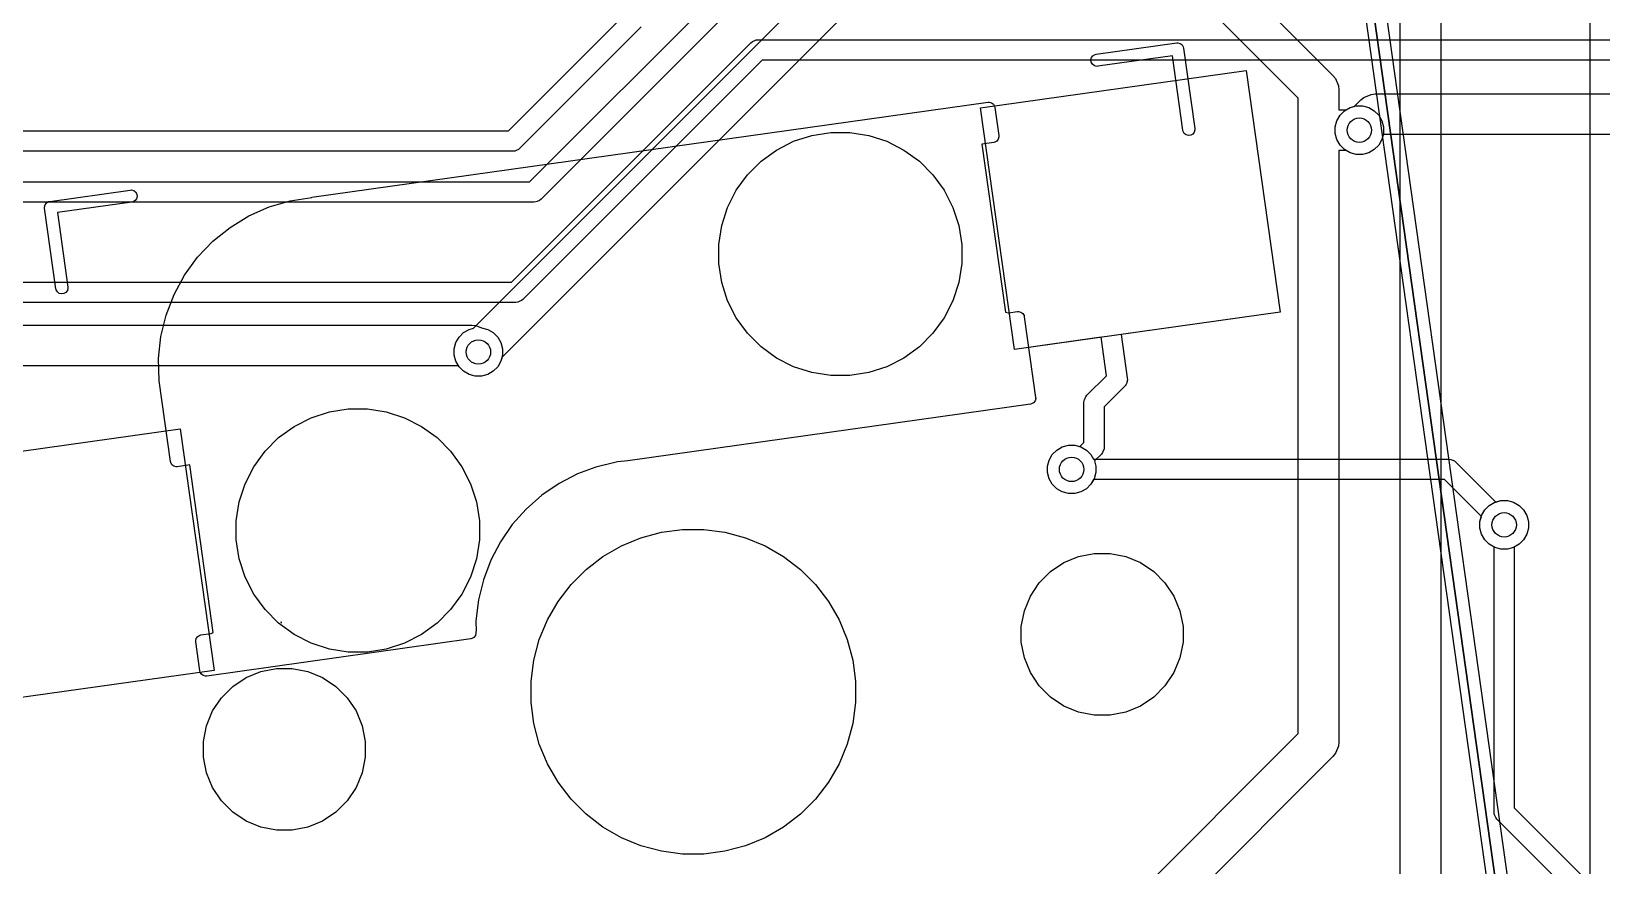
# Model space of a CAD drawing. Header units: millimetres. Extents: x 14 to 286, y -133 to -45.
# Drawn here: x 219.29 to 238.61, y -77.31 to -67.05 of the extents above; entities that cross this region are included whole.
import ezdxf

# ---------------------------------------------------------------- set-up
doc = ezdxf.new("R2010")
doc.units = ezdxf.units.MM
for name, color, linetype, true_color in [('B.Cu', 153, 'CONTINUOUS', 0x4d7fc4), ('B.Mask', 4, 'CONTINUOUS', 0x02ffee), ('B.Paste', 132, 'CONTINUOUS', 0x00c2c2), ('B.Silkscreen', 31, 'CONTINUOUS', 0xe8b2a7), ('F.Cu', 13, 'CONTINUOUS', 0xc83434), ('F.Mask', 201, 'CONTINUOUS', 0xd864ff), ('F.Silkscreen', 41, 'CONTINUOUS', 0xf2eda1), ('User.Drawings', 9, 'CONTINUOUS', 0xc2c2c2)]:
    doc.layers.add(name, color=color, linetype=linetype, true_color=true_color)

msp = doc.modelspace()

# ---------------------------------------------------------------- linework, layer by layer
at = {"layer": 'B.Cu', "linetype": 'CONTINUOUS'}
for p, q in [((224.72617, -70.700575), (231.2038, -64.222946)), ((231.860077, -64.149723), (235.300877, -67.590523)), ((231.557353, -64.5765), (225.079724, -71.054129)), ((234.8741, -67.870854), (231.579746, -64.5765)), ((236.1276, -82.019846), (236.1276, -64.865453)), ((236.6276, -64.865453), (236.6276, -82.1234)), ((230.966181, -67.989447), (234.234066, -67.530175)), ((234.234066, -67.530175), (234.651585, -70.500979)), ((235.300877, -67.590523), (235.331962, -67.628402)), ((235.331962, -67.628402), (235.331967, -67.628407)), ((235.331967, -67.628407), (235.369296, -67.718527)), ((235.369296, -67.718527), (235.3741, -67.7673)), ((235.3741, -67.7673), (235.3741, -68.014)), ((231.3837, -70.960251), (230.966181, -67.989447)), ((234.8741, -68.264), (234.8741, -67.870854)), ((235.464046, -68.014), (235.511095, -67.986836)), ((235.511095, -67.986836), (235.586742, -67.966567)), ((235.586742, -67.966567), (235.665058, -67.966567)), ((235.665058, -67.966567), (235.740705, -67.986836)), ((235.740705, -67.986836), (235.808528, -68.025994)), ((235.3741, -68.014), (235.464046, -68.014)), ((235.808528, -68.025994), (235.863906, -68.081372)), ((235.863906, -68.081372), (235.903064, -68.149195)), ((235.903064, -68.149195), (235.923333, -68.224842)), ((234.8741, -75.685246), (234.8741, -68.264)), ((235.903064, -68.378805), (235.863906, -68.446628)), ((235.923333, -68.303158), (235.903064, -68.378805)), ((235.923333, -68.224842), (235.923333, -68.303158)), ((235.464046, -68.514), (235.3741, -68.514)), ((235.3741, -68.514), (235.3741, -75.7888)), ((235.511095, -68.541164), (235.464046, -68.514)), ((235.586742, -68.561433), (235.511095, -68.541164)), ((235.665058, -68.561433), (235.586742, -68.561433)), ((235.740705, -68.541164), (235.665058, -68.561433)), ((235.808528, -68.502006), (235.740705, -68.541164)), ((235.863906, -68.446628), (235.808528, -68.502006)), ((234.651585, -70.500979), (232.695846, -70.77584)), ((224.491067, -70.952642), (224.511336, -70.876995)), ((224.511336, -70.876995), (224.550494, -70.809172)), ((224.550494, -70.809172), (224.605872, -70.753794)), ((224.605872, -70.753794), (224.673695, -70.714636)), ((224.673695, -70.714636), (224.72617, -70.700575)), ((232.448278, -70.810634), (231.3837, -70.960251)), ((232.514942, -71.284981), (232.448278, -70.810634)), ((232.695846, -70.77584), (232.771184, -71.311904)), ((224.491067, -71.030958), (224.491067, -70.952642)), ((224.511336, -71.106605), (224.491067, -71.030958)), ((225.079724, -71.054129), (225.065664, -71.106605)), ((224.550494, -71.174428), (224.511336, -71.106605)), ((224.605872, -71.229806), (224.550494, -71.174428)), ((224.673695, -71.268964), (224.605872, -71.229806)), ((224.749342, -71.289233), (224.673695, -71.268964)), ((224.903305, -71.268964), (224.827658, -71.289233)), ((224.971128, -71.229806), (224.903305, -71.268964)), ((225.026506, -71.174428), (224.971128, -71.229806)), ((225.065664, -71.106605), (225.026506, -71.174428)), ((224.827658, -71.289233), (224.749342, -71.289233)), ((232.274912, -71.525012), (232.514942, -71.284981)), ((232.735788, -71.417688), (232.4883, -71.665176)), ((232.751333, -71.398746), (232.735788, -71.417688)), ((232.754695, -71.390627), (232.751333, -71.398746)), ((232.759987, -71.383606), (232.754695, -71.390627)), ((232.763946, -71.368295), (232.759987, -71.383606)), ((232.769998, -71.353687), (232.763946, -71.368295)), ((232.772199, -71.336387), (232.769998, -71.344897)), ((232.769998, -71.344897), (232.769998, -71.353687)), ((232.771184, -71.311904), (232.772199, -71.336387)), ((232.2383, -71.6134), (232.240702, -71.589014)), ((232.2383, -72.106423), (232.2383, -71.6134)), ((232.240702, -71.589014), (232.244574, -71.579667)), ((232.244574, -71.579667), (232.248745, -71.569596)), ((232.248745, -71.569596), (232.259366, -71.543954)), ((232.259366, -71.543954), (232.259371, -71.543948)), ((232.259371, -71.543948), (232.274912, -71.525012)), ((232.4883, -71.665176), (232.4883, -72.1582)), ((217.852034, -72.397482), (221.119919, -71.93821)), ((221.119919, -71.93821), (221.537438, -74.909014)), ((231.847694, -72.253172), (231.903072, -72.197794)), ((231.903072, -72.197794), (231.970895, -72.158636)), ((231.970895, -72.158636), (232.046542, -72.138367)), ((232.046542, -72.138367), (232.124858, -72.138367)), ((232.124858, -72.138367), (232.189134, -72.155589)), ((232.189134, -72.155589), (232.2383, -72.106423)), ((232.467234, -72.227646), (232.451689, -72.246588)), ((232.485898, -72.182586), (232.467234, -72.227646)), ((232.4883, -72.1582), (232.485898, -72.182586)), ((231.788267, -72.396642), (231.808536, -72.320995)), ((231.788267, -72.474958), (231.788267, -72.396642)), ((231.808536, -72.320995), (231.847694, -72.253172)), ((232.451689, -72.246588), (232.36591, -72.332365)), ((232.36591, -72.332365), (232.383133, -72.396642)), ((232.383133, -72.396642), (232.383133, -72.474958)), ((231.808536, -72.550605), (231.788267, -72.474958)), ((231.847694, -72.618428), (231.808536, -72.550605)), ((231.903072, -72.673806), (231.847694, -72.618428)), ((232.323706, -72.618428), (232.268328, -72.673806)), ((232.362864, -72.550605), (232.323706, -72.618428)), ((232.383133, -72.474958), (232.362864, -72.550605)), ((231.970895, -72.712964), (231.903072, -72.673806)), ((232.046542, -72.733233), (231.970895, -72.712964)), ((232.124858, -72.733233), (232.046542, -72.733233)), ((232.200505, -72.712964), (232.124858, -72.733233)), ((232.268328, -72.673806), (232.200505, -72.712964)), ((237.292595, -72.840536), (237.368242, -72.820267)), ((237.368242, -72.820267), (237.446558, -72.820267)), ((237.446558, -72.820267), (237.522205, -72.840536)), ((237.109967, -73.078542), (237.130236, -73.002895)), ((237.130236, -73.002895), (237.169394, -72.935072)), ((237.169394, -72.935072), (237.224772, -72.879694)), ((237.224772, -72.879694), (237.292595, -72.840536)), ((237.522205, -72.840536), (237.590028, -72.879694)), ((237.590028, -72.879694), (237.645406, -72.935072)), ((237.645406, -72.935072), (237.684564, -73.002895)), ((237.684564, -73.002895), (237.704833, -73.078542)), ((237.109967, -73.156858), (237.109967, -73.078542)), ((237.130236, -73.232505), (237.109967, -73.156858)), ((237.704833, -73.156858), (237.684564, -73.232505)), ((237.704833, -73.078542), (237.704833, -73.156858)), ((237.169394, -73.300328), (237.130236, -73.232505)), ((237.224772, -73.355706), (237.169394, -73.300328)), ((237.2824, -73.388977), (237.224772, -73.355706)), ((237.2824, -76.6491), (237.2824, -73.388977)), ((237.590028, -73.355706), (237.5324, -73.388977)), ((237.5324, -73.388977), (237.5324, -76.597323)), ((237.645406, -73.300328), (237.590028, -73.355706)), ((237.684564, -73.232505), (237.645406, -73.300328)), ((221.537438, -74.909014), (218.269553, -75.368286)), ((232.77257, -77.786775), (234.8741, -75.685246)), ((235.369297, -75.837572), (235.331968, -75.927692)), ((235.3741, -75.7888), (235.369297, -75.837562)), ((235.369297, -75.837562), (235.369297, -75.837572)), ((235.300877, -75.965576), (233.126124, -78.140329)), ((235.331968, -75.927692), (235.300877, -75.965576)), ((237.284802, -76.673486), (237.2824, -76.6491)), ((237.284802, -76.673487), (237.284802, -76.673486)), ((237.289492, -76.684808), (237.284802, -76.673487)), ((237.303466, -76.718546), (237.289492, -76.684808)), ((237.5324, -76.597323), (239.460166, -78.525089)), ((237.303471, -76.718551), (237.303466, -76.718546)), ((237.319012, -76.737488), (237.303471, -76.718551)), ((239.283389, -78.701866), (237.319012, -76.737488))]:
    msp.add_line(p, q, dxfattribs=at)
at = {"layer": 'B.Cu'}
for centre in [(235.6259, -68.264), (224.7885, -70.9918), (232.0857, -72.4358), (237.4074, -73.1177)]:
    msp.add_circle(centre, 0.15, dxfattribs=at)
at = {"layer": 'B.Mask', "linetype": 'CONTINUOUS'}
for p, q in [((230.966181, -67.989447), (234.234066, -67.530175)), ((234.234066, -67.530175), (234.651585, -70.500979)), ((231.3837, -70.960251), (230.966181, -67.989447)), ((228.665557, -68.401423), (228.889414, -68.328687)), ((228.889414, -68.328687), (229.121893, -68.291866)), ((229.121893, -68.291866), (229.357271, -68.291866)), ((229.357271, -68.291866), (229.58975, -68.328687)), ((229.58975, -68.328687), (229.813607, -68.401423)), ((228.26541, -68.646633), (228.455834, -68.508282)), ((228.455834, -68.508282), (228.665557, -68.401423)), ((229.813607, -68.401423), (230.02333, -68.508282)), ((230.02333, -68.508282), (230.213754, -68.646633)), ((228.098973, -68.81307), (228.26541, -68.646633)), ((230.213754, -68.646633), (230.380191, -68.81307)), ((227.960622, -69.003494), (228.098973, -68.81307)), ((230.380191, -68.81307), (230.518542, -69.003494)), ((227.853763, -69.213217), (227.960622, -69.003494)), ((230.518542, -69.003494), (230.625401, -69.213217)), ((227.781027, -69.437074), (227.853763, -69.213217)), ((230.625401, -69.213217), (230.698137, -69.437074)), ((227.744206, -69.669553), (227.781027, -69.437074)), ((230.698137, -69.437074), (230.734958, -69.669553)), ((227.744206, -69.904931), (227.744206, -69.669553)), ((230.734958, -69.669553), (230.734958, -69.904931)), ((227.781027, -70.13741), (227.744206, -69.904931)), ((230.734958, -69.904931), (230.698137, -70.13741)), ((227.853763, -70.361267), (227.781027, -70.13741)), ((230.698137, -70.13741), (230.625401, -70.361267)), ((227.960622, -70.57099), (227.853763, -70.361267)), ((230.625401, -70.361267), (230.518542, -70.57099)), ((234.651585, -70.500979), (231.3837, -70.960251)), ((228.098973, -70.761414), (227.960622, -70.57099)), ((230.518542, -70.57099), (230.380191, -70.761414)), ((228.26541, -70.927851), (228.098973, -70.761414)), ((230.380191, -70.761414), (230.213754, -70.927851)), ((228.455834, -71.066202), (228.26541, -70.927851)), ((228.665557, -71.173061), (228.455834, -71.066202)), ((230.02333, -71.066202), (229.813607, -71.173061)), ((230.213754, -70.927851), (230.02333, -71.066202)), ((228.889414, -71.245797), (228.665557, -71.173061)), ((229.121893, -71.282618), (228.889414, -71.245797)), ((229.58975, -71.245797), (229.357271, -71.282618)), ((229.813607, -71.173061), (229.58975, -71.245797)), ((229.357271, -71.282618), (229.121893, -71.282618)), ((222.521131, -71.907309), (222.730854, -71.80045)), ((222.730854, -71.80045), (222.954711, -71.727714)), ((222.954711, -71.727714), (223.18719, -71.690893)), ((223.18719, -71.690893), (223.422568, -71.690893)), ((223.422568, -71.690893), (223.655047, -71.727714)), ((223.655047, -71.727714), (223.878904, -71.80045)), ((223.878904, -71.80045), (224.088627, -71.907309)), ((217.852034, -72.397482), (221.119919, -71.93821)), ((221.119919, -71.93821), (221.537438, -74.909014)), ((222.16427, -72.212097), (222.330707, -72.04566)), ((222.330707, -72.04566), (222.521131, -71.907309)), ((224.088627, -71.907309), (224.279051, -72.04566)), ((224.279051, -72.04566), (224.445488, -72.212097)), ((222.025919, -72.402521), (222.16427, -72.212097)), ((224.445488, -72.212097), (224.583839, -72.402521)), ((221.91906, -72.612244), (222.025919, -72.402521)), ((224.583839, -72.402521), (224.690698, -72.612244)), ((221.846324, -72.836101), (221.91906, -72.612244)), ((224.690698, -72.612244), (224.763434, -72.836101)), ((221.809503, -73.06858), (221.846324, -72.836101)), ((224.763434, -72.836101), (224.800255, -73.06858)), ((221.809503, -73.303958), (221.809503, -73.06858)), ((224.800255, -73.06858), (224.800255, -73.303958)), ((226.788421, -73.27744), (227.041119, -73.209729)), ((227.041119, -73.209729), (227.300494, -73.175582)), ((227.300494, -73.175582), (227.562106, -73.175582)), ((227.562106, -73.175582), (227.821481, -73.209729)), ((227.821481, -73.209729), (228.074179, -73.27744)), ((221.846324, -73.536437), (221.809503, -73.303958)), ((224.800255, -73.303958), (224.763434, -73.536437)), ((226.32016, -73.508361), (226.546723, -73.377555)), ((226.546723, -73.377555), (226.788421, -73.27744)), ((228.074179, -73.27744), (228.315877, -73.377555)), ((228.315877, -73.377555), (228.54244, -73.508361)), ((221.91906, -73.760294), (221.846324, -73.536437)), ((224.763434, -73.536437), (224.690698, -73.760294)), ((226.112608, -73.66762), (226.32016, -73.508361)), ((228.54244, -73.508361), (228.749992, -73.66762)), ((231.827469, -73.691291), (231.990465, -73.58238)), ((231.990465, -73.58238), (232.171577, -73.507361)), ((232.171577, -73.507361), (232.363845, -73.469116)), ((232.363845, -73.469116), (232.559879, -73.469116)), ((232.559879, -73.469116), (232.752147, -73.507361)), ((232.752147, -73.507361), (232.933259, -73.58238)), ((232.933259, -73.58238), (233.096255, -73.691291)), ((222.025919, -73.970017), (221.91906, -73.760294)), ((224.690698, -73.760294), (224.583839, -73.970017)), ((225.92762, -73.852608), (226.112608, -73.66762)), ((228.749992, -73.66762), (228.93498, -73.852608)), ((231.688852, -73.829908), (231.827469, -73.691291)), ((233.096255, -73.691291), (233.234872, -73.829908)), ((222.16427, -74.160441), (222.025919, -73.970017)), ((224.583839, -73.970017), (224.445488, -74.160441)), ((225.768361, -74.06016), (225.92762, -73.852608)), ((228.93498, -73.852608), (229.094239, -74.06016)), ((231.579941, -73.992904), (231.688852, -73.829908)), ((233.234872, -73.829908), (233.343783, -73.992904)), ((222.330707, -74.326878), (222.16427, -74.160441)), ((224.445488, -74.160441), (224.279051, -74.326878)), ((225.637555, -74.286723), (225.768361, -74.06016)), ((229.094239, -74.06016), (229.225045, -74.286723)), ((231.466677, -74.366284), (231.504922, -74.174016)), ((231.504922, -74.174016), (231.579941, -73.992904)), ((233.343783, -73.992904), (233.418802, -74.174016)), ((233.418802, -74.174016), (233.457047, -74.366284)), ((222.521131, -74.465229), (222.330707, -74.326878)), ((224.279051, -74.326878), (224.088627, -74.465229)), ((225.53744, -74.528421), (225.637555, -74.286723)), ((229.225045, -74.286723), (229.32516, -74.528421)), ((231.466677, -74.562318), (231.466677, -74.366284)), ((233.457047, -74.366284), (233.457047, -74.562318)), ((222.730854, -74.572088), (222.521131, -74.465229)), ((224.088627, -74.465229), (223.878904, -74.572088)), ((225.469729, -74.781119), (225.53744, -74.528421)), ((229.32516, -74.528421), (229.392871, -74.781119)), ((231.504922, -74.754586), (231.466677, -74.562318)), ((233.457047, -74.562318), (233.418802, -74.754586)), ((222.954711, -74.644824), (222.730854, -74.572088)), ((223.18719, -74.681645), (222.954711, -74.644824)), ((223.422568, -74.681645), (223.18719, -74.681645)), ((223.655047, -74.644824), (223.422568, -74.681645)), ((223.878904, -74.572088), (223.655047, -74.644824)), ((231.579941, -74.935698), (231.504922, -74.754586)), ((233.418802, -74.754586), (233.343783, -74.935698)), ((221.537438, -74.909014), (218.269553, -75.368286)), ((221.929341, -74.996378), (222.110453, -74.921359)), ((222.110453, -74.921359), (222.302721, -74.883114)), ((222.302721, -74.883114), (222.498755, -74.883114)), ((222.498755, -74.883114), (222.691023, -74.921359)), ((222.691023, -74.921359), (222.872135, -74.996378)), ((225.435582, -75.040494), (225.469729, -74.781119)), ((229.392871, -74.781119), (229.427018, -75.040494)), ((231.688852, -75.098694), (231.579941, -74.935698)), ((233.343783, -74.935698), (233.234872, -75.098694)), ((221.627728, -75.243906), (221.766345, -75.105289)), ((221.766345, -75.105289), (221.929341, -74.996378)), ((222.872135, -74.996378), (223.035131, -75.105289)), ((223.035131, -75.105289), (223.173748, -75.243906)), ((225.435582, -75.302106), (225.435582, -75.040494)), ((229.427018, -75.040494), (229.427018, -75.302106)), ((231.827469, -75.237311), (231.688852, -75.098694)), ((233.234872, -75.098694), (233.096255, -75.237311)), ((221.518817, -75.406902), (221.627728, -75.243906)), ((223.173748, -75.243906), (223.282659, -75.406902)), ((225.469729, -75.561481), (225.435582, -75.302106)), ((229.427018, -75.302106), (229.392871, -75.561481)), ((231.990465, -75.346222), (231.827469, -75.237311)), ((233.096255, -75.237311), (232.933259, -75.346222)), ((221.443798, -75.588014), (221.518817, -75.406902)), ((223.282659, -75.406902), (223.357678, -75.588014)), ((232.171577, -75.421241), (231.990465, -75.346222)), ((232.363845, -75.459486), (232.171577, -75.421241)), ((232.559879, -75.459486), (232.363845, -75.459486)), ((232.752147, -75.421241), (232.559879, -75.459486)), ((232.933259, -75.346222), (232.752147, -75.421241)), ((221.405553, -75.780282), (221.443798, -75.588014)), ((223.357678, -75.588014), (223.395923, -75.780282)), ((225.53744, -75.814179), (225.469729, -75.561481)), ((229.392871, -75.561481), (229.32516, -75.814179)), ((221.405553, -75.976316), (221.405553, -75.780282)), ((223.395923, -75.780282), (223.395923, -75.976316)), ((225.637555, -76.055877), (225.53744, -75.814179)), ((229.32516, -75.814179), (229.225045, -76.055877)), ((221.443798, -76.168584), (221.405553, -75.976316)), ((223.395923, -75.976316), (223.357678, -76.168584)), ((225.768361, -76.28244), (225.637555, -76.055877)), ((229.225045, -76.055877), (229.094239, -76.28244)), ((221.518817, -76.349696), (221.443798, -76.168584)), ((223.357678, -76.168584), (223.282659, -76.349696)), ((225.92762, -76.489992), (225.768361, -76.28244)), ((229.094239, -76.28244), (228.93498, -76.489992)), ((221.627728, -76.512692), (221.518817, -76.349696)), ((223.282659, -76.349696), (223.173748, -76.512692)), ((226.112608, -76.67498), (225.92762, -76.489992)), ((228.93498, -76.489992), (228.749992, -76.67498)), ((221.766345, -76.651309), (221.627728, -76.512692)), ((221.929341, -76.76022), (221.766345, -76.651309)), ((223.035131, -76.651309), (222.872135, -76.76022)), ((223.173748, -76.512692), (223.035131, -76.651309)), ((226.32016, -76.834239), (226.112608, -76.67498)), ((228.749992, -76.67498), (228.54244, -76.834239)), ((222.110453, -76.835239), (221.929341, -76.76022)), ((222.302721, -76.873484), (222.110453, -76.835239)), ((222.498755, -76.873484), (222.302721, -76.873484)), ((222.691023, -76.835239), (222.498755, -76.873484)), ((222.872135, -76.76022), (222.691023, -76.835239)), ((226.546723, -76.965045), (226.32016, -76.834239)), ((228.54244, -76.834239), (228.315877, -76.965045)), ((226.788421, -77.06516), (226.546723, -76.965045)), ((227.041119, -77.132871), (226.788421, -77.06516)), ((228.074179, -77.06516), (227.821481, -77.132871)), ((228.315877, -76.965045), (228.074179, -77.06516)), ((227.300494, -77.167018), (227.041119, -77.132871)), ((227.562106, -77.167018), (227.300494, -77.167018)), ((227.821481, -77.132871), (227.562106, -77.167018))]:
    msp.add_line(p, q, dxfattribs=at)
at = {"layer": 'B.Paste', "linetype": 'CONTINUOUS'}
for p, q in [((230.966181, -67.989447), (234.234066, -67.530175)), ((234.234066, -67.530175), (234.651585, -70.500979)), ((231.3837, -70.960251), (230.966181, -67.989447)), ((234.651585, -70.500979), (231.3837, -70.960251)), ((217.852034, -72.397482), (221.119919, -71.93821)), ((221.119919, -71.93821), (221.537438, -74.909014)), ((221.537438, -74.909014), (218.269553, -75.368286))]:
    msp.add_line(p, q, dxfattribs=at)
at = {"layer": 'B.Silkscreen', "linetype": 'CONTINUOUS'}
for p, q in [((222.7393, -69.090119), (231.057553, -67.921064)), ((231.057553, -67.921064), (231.072232, -67.920455)), ((231.072232, -67.920455), (231.072243, -67.920454)), ((231.072243, -67.920454), (231.100575, -67.927782)), ((231.100575, -67.927782), (231.123945, -67.945393)), ((231.123945, -67.945393), (231.138798, -67.970607)), ((231.138798, -67.970607), (231.142261, -67.984896)), ((231.142261, -67.984896), (231.190971, -68.33149)), ((231.184253, -68.374512), (231.166642, -68.397882)), ((231.19158, -68.34618), (231.184253, -68.374512)), ((231.190971, -68.33149), (231.19158, -68.34618)), ((231.127139, -68.416198), (230.98355, -68.436378)), ((230.98355, -68.436378), (231.27379, -70.501546)), ((231.141428, -68.412735), (231.127139, -68.416198)), ((231.166642, -68.397882), (231.141428, -68.412735)), ((222.213825, -69.208344), (222.474535, -69.131675)), ((222.474535, -69.131675), (222.73752, -69.09055)), ((222.73752, -69.09055), (222.7393, -69.090119)), ((221.73337, -69.459922), (221.965353, -69.318388)), ((221.965353, -69.318388), (222.213825, -69.208344)), ((221.521846, -69.630525), (221.73337, -69.459922)), ((221.334399, -69.827278), (221.521846, -69.630525)), ((221.174238, -70.046814), (221.334399, -69.827278)), ((221.044102, -70.285378), (221.174238, -70.046814)), ((220.946218, -70.538887), (221.044102, -70.285378)), ((231.27379, -70.501546), (231.310567, -70.511056)), ((231.310567, -70.511056), (231.419402, -70.495761)), ((231.419402, -70.495761), (231.434082, -70.495152)), ((231.434082, -70.495152), (231.434093, -70.495151)), ((231.434093, -70.495151), (231.462425, -70.502479)), ((231.462425, -70.502479), (231.485795, -70.52009)), ((220.882261, -70.803003), (220.946218, -70.538887)), ((231.485795, -70.52009), (231.500648, -70.545304)), ((231.500648, -70.545304), (231.504111, -70.559593)), ((231.504111, -70.559593), (231.643284, -71.549862)), ((220.853325, -71.073208), (220.882261, -70.803003)), ((220.859906, -71.344878), (220.853325, -71.073208)), ((220.86021, -71.345589), (220.859906, -71.344878)), ((220.860335, -71.348599), (220.86021, -71.345589)), ((220.999508, -72.338867), (220.860335, -71.348599)), ((231.579452, -71.63457), (226.628111, -72.330435)), ((231.593741, -71.631107), (231.579452, -71.63457)), ((231.618956, -71.616254), (231.593741, -71.631107)), ((231.636567, -71.592884), (231.618956, -71.616254)), ((231.643894, -71.564552), (231.636567, -71.592884)), ((231.643284, -71.549862), (231.643894, -71.564552)), ((221.002971, -72.353156), (220.999508, -72.338867)), ((221.017824, -72.37837), (221.002971, -72.353156)), ((221.041194, -72.395981), (221.017824, -72.37837)), ((221.069526, -72.403309), (221.041194, -72.395981)), ((221.069536, -72.403307), (221.069526, -72.403309)), ((221.084216, -72.402699), (221.069536, -72.403307)), ((221.237707, -72.381127), (221.084216, -72.402699)), ((221.527108, -74.440322), (221.237707, -72.381127)), ((226.231304, -72.410103), (226.008411, -72.492485)), ((226.347395, -72.381622), (226.231304, -72.410103)), ((226.351473, -72.379381), (226.347395, -72.381622)), ((226.498446, -72.344681), (226.351473, -72.379381)), ((226.625883, -72.330714), (226.498446, -72.344681)), ((226.626338, -72.330508), (226.625883, -72.330714)), ((226.628111, -72.330435), (226.626338, -72.330508)), ((225.780539, -72.61002), (225.568689, -72.754449)), ((226.008411, -72.492485), (225.780539, -72.61002)), ((225.568689, -72.754449), (225.376019, -72.923619)), ((225.376019, -72.923619), (225.205403, -73.115009)), ((225.205403, -73.115009), (225.059382, -73.325766)), ((225.059382, -73.325766), (224.940135, -73.552747)), ((224.940135, -73.552747), (224.849439, -73.792568)), ((224.849439, -73.792568), (224.788646, -74.041655)), ((224.788646, -74.041655), (224.758662, -74.296295)), ((222.370369, -74.317334), (222.35964, -74.31364)), ((222.35964, -74.31364), (222.360022, -74.318788)), ((222.360022, -74.318788), (222.370369, -74.317334)), ((224.758662, -74.296295), (224.759364, -74.424492)), ((221.310646, -74.542378), (221.317974, -74.514046)), ((221.311256, -74.557068), (221.310646, -74.542378)), ((221.361358, -74.913563), (221.311256, -74.557068)), ((221.317974, -74.514046), (221.335585, -74.490676)), ((221.335585, -74.490676), (221.360799, -74.475823)), ((221.360799, -74.475823), (221.375088, -74.47236)), ((221.375088, -74.47236), (221.500466, -74.454738)), ((224.694145, -74.520909), (221.446066, -74.977396)), ((221.500466, -74.454738), (221.523424, -74.441216)), ((221.523424, -74.441216), (221.527108, -74.440322)), ((224.708434, -74.517446), (224.694145, -74.520909)), ((224.733649, -74.502593), (224.708434, -74.517446)), ((224.75126, -74.479223), (224.733649, -74.502593)), ((224.758587, -74.450891), (224.75126, -74.479223)), ((224.759364, -74.424492), (224.756247, -74.434247)), ((224.756247, -74.434247), (224.758587, -74.450891)), ((221.364821, -74.927853), (221.361358, -74.913563)), ((221.379674, -74.953067), (221.364821, -74.927853)), ((221.403044, -74.970678), (221.379674, -74.953067)), ((221.431376, -74.978006), (221.403044, -74.970678)), ((221.446066, -74.977396), (221.431376, -74.978006))]:
    msp.add_line(p, q, dxfattribs=at)
at = {"layer": 'F.Cu', "linetype": 'CONTINUOUS'}
for p, q in [((225.418824, -68.8995), (227.922812, -66.395512)), ((228.063076, -66.6088), (225.558988, -69.112888)), ((225.159224, -68.2728), (226.613989, -66.818033)), ((226.790766, -66.99481), (225.299388, -68.486188)), ((225.196124, -70.1315), (228.139511, -67.188112)), ((228.139511, -67.188112), (228.158453, -67.172567)), ((228.158453, -67.172567), (228.158454, -67.172566)), ((228.158454, -67.172566), (228.18743, -67.160564)), ((228.18743, -67.160564), (228.203513, -67.153902)), ((228.203513, -67.153902), (228.203514, -67.153902)), ((228.203514, -67.153902), (228.2279, -67.1515)), ((228.2279, -67.1515), (259.948722, -67.1515)), ((228.279677, -67.4015), (225.336288, -70.344888)), ((259.948722, -67.4015), (228.279677, -67.4015)), ((235.443272, -68.025994), (235.511095, -67.986836)), ((235.511095, -67.986836), (235.56357, -67.972775)), ((235.56357, -67.972775), (235.644023, -67.892323)), ((235.644023, -67.892323), (235.681902, -67.861237)), ((235.681902, -67.861237), (235.681907, -67.861233)), ((235.681907, -67.861233), (235.772027, -67.823904)), ((235.772027, -67.823904), (235.8208, -67.8191)), ((235.8208, -67.8191), (257.395246, -67.8191)), ((235.328467, -68.224842), (235.348736, -68.149195)), ((235.348736, -68.149195), (235.387894, -68.081372)), ((235.387894, -68.081372), (235.443272, -68.025994)), ((204.188378, -68.2728), (225.159224, -68.2728)), ((235.328467, -68.303158), (235.328467, -68.224842)), ((235.348736, -68.378805), (235.328467, -68.303158)), ((235.387894, -68.446628), (235.348736, -68.378805)), ((235.903064, -68.378805), (235.863906, -68.446628)), ((235.917124, -68.326329), (235.903064, -68.378805)), ((235.924354, -68.3191), (235.917124, -68.326329)), ((257.395246, -68.3191), (235.924354, -68.3191)), ((225.211, -68.5228), (204.188378, -68.5228)), ((225.235386, -68.520398), (225.211, -68.5228)), ((225.235387, -68.520398), (225.235386, -68.520398)), ((225.2542, -68.512605), (225.235387, -68.520398)), ((225.280446, -68.501734), (225.2542, -68.512605)), ((225.280451, -68.501728), (225.280446, -68.501734)), ((225.299388, -68.486188), (225.280451, -68.501728)), ((235.443272, -68.502006), (235.387894, -68.446628)), ((235.511095, -68.541164), (235.443272, -68.502006)), ((235.586742, -68.561433), (235.511095, -68.541164)), ((235.665058, -68.561433), (235.586742, -68.561433)), ((235.740705, -68.541164), (235.665058, -68.561433)), ((235.808528, -68.502006), (235.740705, -68.541164)), ((235.863906, -68.446628), (235.808528, -68.502006)), ((192.7796, -68.8995), (225.418824, -68.8995)), ((225.4706, -69.1495), (192.831377, -69.1495)), ((225.494986, -69.147098), (225.4706, -69.1495)), ((225.494987, -69.147098), (225.494986, -69.147098)), ((225.509447, -69.141108), (225.494987, -69.147098)), ((225.540046, -69.128434), (225.509447, -69.141108)), ((225.540051, -69.128428), (225.540046, -69.128434)), ((225.558988, -69.112888), (225.540051, -69.128428)), ((217.3208, -70.1315), (225.196124, -70.1315)), ((225.2479, -70.3815), (217.372577, -70.3815)), ((225.272286, -70.379098), (225.2479, -70.3815)), ((225.272287, -70.379098), (225.272286, -70.379098)), ((225.291001, -70.371346), (225.272287, -70.379098)), ((225.317346, -70.360434), (225.291001, -70.371346)), ((225.317351, -70.360428), (225.317346, -70.360434)), ((225.336288, -70.344888), (225.317351, -70.360428)), ((217.4812, -70.6617), (224.7084, -70.6617)), ((224.7084, -70.6617), (224.757173, -70.666504)), ((224.757173, -70.666504), (224.82444, -70.694367)), ((224.82444, -70.694367), (224.827658, -70.694367)), ((224.827658, -70.694367), (224.903305, -70.714636)), ((224.903305, -70.714636), (224.971128, -70.753794)), ((224.971128, -70.753794), (225.026506, -70.809172)), ((225.026506, -70.809172), (225.065664, -70.876995)), ((225.065664, -70.876995), (225.085933, -70.952642)), ((225.085933, -71.030958), (225.065664, -71.106605)), ((225.085933, -70.952642), (225.085933, -71.030958)), ((224.543145, -71.1617), (217.584754, -71.1617)), ((224.550494, -71.174428), (224.543145, -71.1617)), ((224.605872, -71.229806), (224.550494, -71.174428)), ((224.673695, -71.268964), (224.605872, -71.229806)), ((224.749342, -71.289233), (224.673695, -71.268964)), ((224.903305, -71.268964), (224.827658, -71.289233)), ((224.971128, -71.229806), (224.903305, -71.268964)), ((225.026506, -71.174428), (224.971128, -71.229806)), ((225.065664, -71.106605), (225.026506, -71.174428)), ((224.827658, -71.289233), (224.749342, -71.289233)), ((231.847694, -72.253172), (231.903072, -72.197794)), ((231.903072, -72.197794), (231.970895, -72.158636)), ((231.970895, -72.158636), (232.046542, -72.138367)), ((232.046542, -72.138367), (232.124858, -72.138367)), ((232.124858, -72.138367), (232.200505, -72.158636)), ((232.200505, -72.158636), (232.268328, -72.197794)), ((232.268328, -72.197794), (232.323706, -72.253172)), ((231.788267, -72.396642), (231.808536, -72.320995)), ((231.788267, -72.474958), (231.788267, -72.396642)), ((231.808536, -72.320995), (231.847694, -72.253172)), ((232.323706, -72.253172), (232.356978, -72.3108)), ((232.356978, -72.3108), (236.7255, -72.3108)), ((236.7255, -72.3108), (236.749886, -72.313202)), ((236.749886, -72.313202), (236.749887, -72.313202)), ((236.749887, -72.313202), (236.763084, -72.318668)), ((236.763084, -72.318668), (236.794946, -72.331866)), ((236.794946, -72.331866), (236.794951, -72.331871)), ((236.794951, -72.331871), (236.813888, -72.347412)), ((236.813888, -72.347412), (237.303965, -72.837489)), ((231.808536, -72.550605), (231.788267, -72.474958)), ((231.847694, -72.618428), (231.808536, -72.550605)), ((231.903072, -72.673806), (231.847694, -72.618428)), ((232.323706, -72.618428), (232.268328, -72.673806)), ((232.356978, -72.5608), (232.323706, -72.618428)), ((236.673724, -72.5608), (232.356978, -72.5608)), ((237.127189, -73.014265), (236.673724, -72.5608)), ((231.970895, -72.712964), (231.903072, -72.673806)), ((232.046542, -72.733233), (231.970895, -72.712964)), ((232.124858, -72.733233), (232.046542, -72.733233)), ((232.200505, -72.712964), (232.124858, -72.733233)), ((232.268328, -72.673806), (232.200505, -72.712964)), ((237.303965, -72.837489), (237.368242, -72.820267)), ((237.368242, -72.820267), (237.446558, -72.820267)), ((237.446558, -72.820267), (237.522205, -72.840536)), ((237.109967, -73.078542), (237.127189, -73.014265)), ((237.522205, -72.840536), (237.590028, -72.879694)), ((237.590028, -72.879694), (237.645406, -72.935072)), ((237.645406, -72.935072), (237.684564, -73.002895)), ((237.684564, -73.002895), (237.704833, -73.078542)), ((237.109967, -73.156858), (237.109967, -73.078542)), ((237.130236, -73.232505), (237.109967, -73.156858)), ((237.704833, -73.156858), (237.684564, -73.232505)), ((237.704833, -73.078542), (237.704833, -73.156858)), ((237.169394, -73.300328), (237.130236, -73.232505)), ((237.224772, -73.355706), (237.169394, -73.300328)), ((237.292595, -73.394864), (237.224772, -73.355706)), ((237.368242, -73.415133), (237.292595, -73.394864)), ((237.522205, -73.394864), (237.446558, -73.415133)), ((237.590028, -73.355706), (237.522205, -73.394864)), ((237.645406, -73.300328), (237.590028, -73.355706)), ((237.684564, -73.232505), (237.645406, -73.300328)), ((237.446558, -73.415133), (237.368242, -73.415133))]:
    msp.add_line(p, q, dxfattribs=at)
at = {"layer": 'F.Cu'}
for centre in [(235.6259, -68.264), (224.7885, -70.9918), (232.0857, -72.4358), (237.4074, -73.1177)]:
    msp.add_circle(centre, 0.15, dxfattribs=at)
at = {"layer": 'F.Mask', "linetype": 'CONTINUOUS'}
for p, q in [((228.665557, -68.401423), (228.889414, -68.328687)), ((228.889414, -68.328687), (229.121893, -68.291866)), ((229.121893, -68.291866), (229.357271, -68.291866)), ((229.357271, -68.291866), (229.58975, -68.328687)), ((229.58975, -68.328687), (229.813607, -68.401423)), ((228.26541, -68.646633), (228.455834, -68.508282)), ((228.455834, -68.508282), (228.665557, -68.401423)), ((229.813607, -68.401423), (230.02333, -68.508282)), ((230.02333, -68.508282), (230.213754, -68.646633)), ((228.098973, -68.81307), (228.26541, -68.646633)), ((230.213754, -68.646633), (230.380191, -68.81307)), ((227.960622, -69.003494), (228.098973, -68.81307)), ((230.380191, -68.81307), (230.518542, -69.003494)), ((227.853763, -69.213217), (227.960622, -69.003494)), ((230.518542, -69.003494), (230.625401, -69.213217)), ((227.781027, -69.437074), (227.853763, -69.213217)), ((230.625401, -69.213217), (230.698137, -69.437074)), ((227.744206, -69.669553), (227.781027, -69.437074)), ((230.698137, -69.437074), (230.734958, -69.669553)), ((227.744206, -69.904931), (227.744206, -69.669553)), ((230.734958, -69.669553), (230.734958, -69.904931)), ((227.781027, -70.13741), (227.744206, -69.904931)), ((230.734958, -69.904931), (230.698137, -70.13741)), ((227.853763, -70.361267), (227.781027, -70.13741)), ((230.698137, -70.13741), (230.625401, -70.361267)), ((227.960622, -70.57099), (227.853763, -70.361267)), ((230.625401, -70.361267), (230.518542, -70.57099)), ((228.098973, -70.761414), (227.960622, -70.57099)), ((230.518542, -70.57099), (230.380191, -70.761414)), ((228.26541, -70.927851), (228.098973, -70.761414)), ((230.380191, -70.761414), (230.213754, -70.927851)), ((228.455834, -71.066202), (228.26541, -70.927851)), ((228.665557, -71.173061), (228.455834, -71.066202)), ((230.02333, -71.066202), (229.813607, -71.173061)), ((230.213754, -70.927851), (230.02333, -71.066202)), ((228.889414, -71.245797), (228.665557, -71.173061)), ((229.121893, -71.282618), (228.889414, -71.245797)), ((229.58975, -71.245797), (229.357271, -71.282618)), ((229.813607, -71.173061), (229.58975, -71.245797)), ((229.357271, -71.282618), (229.121893, -71.282618)), ((222.521131, -71.907309), (222.730854, -71.80045)), ((222.730854, -71.80045), (222.954711, -71.727714)), ((222.954711, -71.727714), (223.18719, -71.690893)), ((223.18719, -71.690893), (223.422568, -71.690893)), ((223.422568, -71.690893), (223.655047, -71.727714)), ((223.655047, -71.727714), (223.878904, -71.80045)), ((223.878904, -71.80045), (224.088627, -71.907309)), ((222.16427, -72.212097), (222.330707, -72.04566)), ((222.330707, -72.04566), (222.521131, -71.907309)), ((224.088627, -71.907309), (224.279051, -72.04566)), ((224.279051, -72.04566), (224.445488, -72.212097)), ((222.025919, -72.402521), (222.16427, -72.212097)), ((224.445488, -72.212097), (224.583839, -72.402521)), ((221.91906, -72.612244), (222.025919, -72.402521)), ((224.583839, -72.402521), (224.690698, -72.612244)), ((221.846324, -72.836101), (221.91906, -72.612244)), ((224.690698, -72.612244), (224.763434, -72.836101)), ((221.809503, -73.06858), (221.846324, -72.836101)), ((224.763434, -72.836101), (224.800255, -73.06858)), ((221.809503, -73.303958), (221.809503, -73.06858)), ((224.800255, -73.06858), (224.800255, -73.303958)), ((226.788421, -73.27744), (227.041119, -73.209729)), ((227.041119, -73.209729), (227.300494, -73.175582)), ((227.300494, -73.175582), (227.562106, -73.175582)), ((227.562106, -73.175582), (227.821481, -73.209729)), ((227.821481, -73.209729), (228.074179, -73.27744)), ((221.846324, -73.536437), (221.809503, -73.303958)), ((224.800255, -73.303958), (224.763434, -73.536437)), ((226.32016, -73.508361), (226.546723, -73.377555)), ((226.546723, -73.377555), (226.788421, -73.27744)), ((228.074179, -73.27744), (228.315877, -73.377555)), ((228.315877, -73.377555), (228.54244, -73.508361)), ((221.91906, -73.760294), (221.846324, -73.536437)), ((224.763434, -73.536437), (224.690698, -73.760294)), ((226.112608, -73.66762), (226.32016, -73.508361)), ((228.54244, -73.508361), (228.749992, -73.66762)), ((231.827469, -73.691291), (231.990465, -73.58238)), ((231.990465, -73.58238), (232.171577, -73.507361)), ((232.171577, -73.507361), (232.363845, -73.469116)), ((232.363845, -73.469116), (232.559879, -73.469116)), ((232.559879, -73.469116), (232.752147, -73.507361)), ((232.752147, -73.507361), (232.933259, -73.58238)), ((232.933259, -73.58238), (233.096255, -73.691291)), ((222.025919, -73.970017), (221.91906, -73.760294)), ((224.690698, -73.760294), (224.583839, -73.970017)), ((225.92762, -73.852608), (226.112608, -73.66762)), ((228.749992, -73.66762), (228.93498, -73.852608)), ((231.688852, -73.829908), (231.827469, -73.691291)), ((233.096255, -73.691291), (233.234872, -73.829908)), ((222.16427, -74.160441), (222.025919, -73.970017)), ((224.583839, -73.970017), (224.445488, -74.160441)), ((225.768361, -74.06016), (225.92762, -73.852608)), ((228.93498, -73.852608), (229.094239, -74.06016)), ((231.579941, -73.992904), (231.688852, -73.829908)), ((233.234872, -73.829908), (233.343783, -73.992904)), ((222.330707, -74.326878), (222.16427, -74.160441)), ((224.445488, -74.160441), (224.279051, -74.326878)), ((225.637555, -74.286723), (225.768361, -74.06016)), ((229.094239, -74.06016), (229.225045, -74.286723)), ((231.466677, -74.366284), (231.504922, -74.174016)), ((231.504922, -74.174016), (231.579941, -73.992904)), ((233.343783, -73.992904), (233.418802, -74.174016)), ((233.418802, -74.174016), (233.457047, -74.366284)), ((222.521131, -74.465229), (222.330707, -74.326878)), ((224.279051, -74.326878), (224.088627, -74.465229)), ((225.53744, -74.528421), (225.637555, -74.286723)), ((229.225045, -74.286723), (229.32516, -74.528421)), ((231.466677, -74.562318), (231.466677, -74.366284)), ((233.457047, -74.366284), (233.457047, -74.562318)), ((222.730854, -74.572088), (222.521131, -74.465229)), ((224.088627, -74.465229), (223.878904, -74.572088)), ((225.469729, -74.781119), (225.53744, -74.528421)), ((229.32516, -74.528421), (229.392871, -74.781119)), ((231.504922, -74.754586), (231.466677, -74.562318)), ((233.457047, -74.562318), (233.418802, -74.754586)), ((222.954711, -74.644824), (222.730854, -74.572088)), ((223.18719, -74.681645), (222.954711, -74.644824)), ((223.422568, -74.681645), (223.18719, -74.681645)), ((223.655047, -74.644824), (223.422568, -74.681645)), ((223.878904, -74.572088), (223.655047, -74.644824)), ((231.579941, -74.935698), (231.504922, -74.754586)), ((233.418802, -74.754586), (233.343783, -74.935698)), ((221.929341, -74.996378), (222.110453, -74.921359)), ((222.110453, -74.921359), (222.302721, -74.883114)), ((222.302721, -74.883114), (222.498755, -74.883114)), ((222.498755, -74.883114), (222.691023, -74.921359)), ((222.691023, -74.921359), (222.872135, -74.996378)), ((225.435582, -75.040494), (225.469729, -74.781119)), ((229.392871, -74.781119), (229.427018, -75.040494)), ((231.688852, -75.098694), (231.579941, -74.935698)), ((233.343783, -74.935698), (233.234872, -75.098694)), ((221.627728, -75.243906), (221.766345, -75.105289)), ((221.766345, -75.105289), (221.929341, -74.996378)), ((222.872135, -74.996378), (223.035131, -75.105289)), ((223.035131, -75.105289), (223.173748, -75.243906)), ((225.435582, -75.302106), (225.435582, -75.040494)), ((229.427018, -75.040494), (229.427018, -75.302106)), ((231.827469, -75.237311), (231.688852, -75.098694)), ((233.234872, -75.098694), (233.096255, -75.237311)), ((221.518817, -75.406902), (221.627728, -75.243906)), ((223.173748, -75.243906), (223.282659, -75.406902)), ((225.469729, -75.561481), (225.435582, -75.302106)), ((229.427018, -75.302106), (229.392871, -75.561481)), ((231.990465, -75.346222), (231.827469, -75.237311)), ((233.096255, -75.237311), (232.933259, -75.346222)), ((221.443798, -75.588014), (221.518817, -75.406902)), ((223.282659, -75.406902), (223.357678, -75.588014)), ((232.171577, -75.421241), (231.990465, -75.346222)), ((232.363845, -75.459486), (232.171577, -75.421241)), ((232.559879, -75.459486), (232.363845, -75.459486)), ((232.752147, -75.421241), (232.559879, -75.459486)), ((232.933259, -75.346222), (232.752147, -75.421241)), ((221.405553, -75.780282), (221.443798, -75.588014)), ((223.357678, -75.588014), (223.395923, -75.780282)), ((225.53744, -75.814179), (225.469729, -75.561481)), ((229.392871, -75.561481), (229.32516, -75.814179)), ((221.405553, -75.976316), (221.405553, -75.780282)), ((223.395923, -75.780282), (223.395923, -75.976316)), ((225.637555, -76.055877), (225.53744, -75.814179)), ((229.32516, -75.814179), (229.225045, -76.055877)), ((221.443798, -76.168584), (221.405553, -75.976316)), ((223.395923, -75.976316), (223.357678, -76.168584)), ((225.768361, -76.28244), (225.637555, -76.055877)), ((229.225045, -76.055877), (229.094239, -76.28244)), ((221.518817, -76.349696), (221.443798, -76.168584)), ((223.357678, -76.168584), (223.282659, -76.349696)), ((225.92762, -76.489992), (225.768361, -76.28244)), ((229.094239, -76.28244), (228.93498, -76.489992)), ((221.627728, -76.512692), (221.518817, -76.349696)), ((223.282659, -76.349696), (223.173748, -76.512692)), ((226.112608, -76.67498), (225.92762, -76.489992)), ((228.93498, -76.489992), (228.749992, -76.67498)), ((221.766345, -76.651309), (221.627728, -76.512692)), ((221.929341, -76.76022), (221.766345, -76.651309)), ((223.035131, -76.651309), (222.872135, -76.76022)), ((223.173748, -76.512692), (223.035131, -76.651309)), ((226.32016, -76.834239), (226.112608, -76.67498)), ((228.749992, -76.67498), (228.54244, -76.834239)), ((222.110453, -76.835239), (221.929341, -76.76022)), ((222.302721, -76.873484), (222.110453, -76.835239)), ((222.498755, -76.873484), (222.302721, -76.873484)), ((222.691023, -76.835239), (222.498755, -76.873484)), ((222.872135, -76.76022), (222.691023, -76.835239)), ((226.546723, -76.965045), (226.32016, -76.834239)), ((228.54244, -76.834239), (228.315877, -76.965045)), ((226.788421, -77.06516), (226.546723, -76.965045)), ((227.041119, -77.132871), (226.788421, -77.06516)), ((228.074179, -77.06516), (227.821481, -77.132871)), ((228.315877, -76.965045), (228.074179, -77.06516)), ((227.300494, -77.167018), (227.041119, -77.132871)), ((227.562106, -77.167018), (227.300494, -77.167018)), ((227.821481, -77.132871), (227.562106, -77.167018))]:
    msp.add_line(p, q, dxfattribs=at)
at = {"layer": 'F.Silkscreen', "linetype": 'CONTINUOUS'}
for p, q in [((226.788421, -73.27744), (227.041119, -73.209729)), ((227.041119, -73.209729), (227.300494, -73.175582)), ((227.300494, -73.175582), (227.562106, -73.175582)), ((227.562106, -73.175582), (227.821481, -73.209729)), ((227.821481, -73.209729), (228.074179, -73.27744)), ((226.32016, -73.508361), (226.546723, -73.377555)), ((226.546723, -73.377555), (226.788421, -73.27744)), ((228.074179, -73.27744), (228.315877, -73.377555)), ((228.315877, -73.377555), (228.54244, -73.508361)), ((226.112608, -73.66762), (226.32016, -73.508361)), ((228.54244, -73.508361), (228.749992, -73.66762)), ((231.827469, -73.691291), (231.990465, -73.58238)), ((231.990465, -73.58238), (232.171577, -73.507361)), ((232.171577, -73.507361), (232.363845, -73.469116)), ((232.363845, -73.469116), (232.559879, -73.469116)), ((232.559879, -73.469116), (232.752147, -73.507361)), ((232.752147, -73.507361), (232.933259, -73.58238)), ((232.933259, -73.58238), (233.096255, -73.691291)), ((225.92762, -73.852608), (226.112608, -73.66762)), ((228.749992, -73.66762), (228.93498, -73.852608)), ((231.688852, -73.829908), (231.827469, -73.691291)), ((233.096255, -73.691291), (233.234872, -73.829908)), ((225.768361, -74.06016), (225.92762, -73.852608)), ((228.93498, -73.852608), (229.094239, -74.06016)), ((231.579941, -73.992904), (231.688852, -73.829908)), ((233.234872, -73.829908), (233.343783, -73.992904)), ((225.637555, -74.286723), (225.768361, -74.06016)), ((229.094239, -74.06016), (229.225045, -74.286723)), ((231.466677, -74.366284), (231.504922, -74.174016)), ((231.504922, -74.174016), (231.579941, -73.992904)), ((233.343783, -73.992904), (233.418802, -74.174016)), ((233.418802, -74.174016), (233.457047, -74.366284)), ((225.53744, -74.528421), (225.637555, -74.286723)), ((229.225045, -74.286723), (229.32516, -74.528421)), ((231.466677, -74.562318), (231.466677, -74.366284)), ((233.457047, -74.366284), (233.457047, -74.562318)), ((225.469729, -74.781119), (225.53744, -74.528421)), ((229.32516, -74.528421), (229.392871, -74.781119)), ((231.504922, -74.754586), (231.466677, -74.562318)), ((233.457047, -74.562318), (233.418802, -74.754586)), ((231.579941, -74.935698), (231.504922, -74.754586)), ((233.418802, -74.754586), (233.343783, -74.935698)), ((221.929341, -74.996378), (222.110453, -74.921359)), ((222.110453, -74.921359), (222.302721, -74.883114)), ((222.302721, -74.883114), (222.498755, -74.883114)), ((222.498755, -74.883114), (222.691023, -74.921359)), ((222.691023, -74.921359), (222.872135, -74.996378)), ((225.435582, -75.040494), (225.469729, -74.781119)), ((229.392871, -74.781119), (229.427018, -75.040494)), ((231.688852, -75.098694), (231.579941, -74.935698)), ((233.343783, -74.935698), (233.234872, -75.098694)), ((221.627728, -75.243906), (221.766345, -75.105289)), ((221.766345, -75.105289), (221.929341, -74.996378)), ((222.872135, -74.996378), (223.035131, -75.105289)), ((223.035131, -75.105289), (223.173748, -75.243906)), ((225.435582, -75.302106), (225.435582, -75.040494)), ((229.427018, -75.040494), (229.427018, -75.302106)), ((231.827469, -75.237311), (231.688852, -75.098694)), ((233.234872, -75.098694), (233.096255, -75.237311)), ((221.518817, -75.406902), (221.627728, -75.243906)), ((223.173748, -75.243906), (223.282659, -75.406902)), ((225.469729, -75.561481), (225.435582, -75.302106)), ((229.427018, -75.302106), (229.392871, -75.561481)), ((231.990465, -75.346222), (231.827469, -75.237311)), ((233.096255, -75.237311), (232.933259, -75.346222)), ((221.443798, -75.588014), (221.518817, -75.406902)), ((223.282659, -75.406902), (223.357678, -75.588014)), ((232.171577, -75.421241), (231.990465, -75.346222)), ((232.363845, -75.459486), (232.171577, -75.421241)), ((232.559879, -75.459486), (232.363845, -75.459486)), ((232.752147, -75.421241), (232.559879, -75.459486)), ((232.933259, -75.346222), (232.752147, -75.421241)), ((221.405553, -75.780282), (221.443798, -75.588014)), ((223.357678, -75.588014), (223.395923, -75.780282)), ((225.53744, -75.814179), (225.469729, -75.561481)), ((229.392871, -75.561481), (229.32516, -75.814179)), ((221.405553, -75.976316), (221.405553, -75.780282)), ((223.395923, -75.780282), (223.395923, -75.976316)), ((225.637555, -76.055877), (225.53744, -75.814179)), ((229.32516, -75.814179), (229.225045, -76.055877)), ((221.443798, -76.168584), (221.405553, -75.976316)), ((223.395923, -75.976316), (223.357678, -76.168584)), ((225.768361, -76.28244), (225.637555, -76.055877)), ((229.225045, -76.055877), (229.094239, -76.28244)), ((221.518817, -76.349696), (221.443798, -76.168584)), ((223.357678, -76.168584), (223.282659, -76.349696)), ((225.92762, -76.489992), (225.768361, -76.28244)), ((229.094239, -76.28244), (228.93498, -76.489992)), ((221.627728, -76.512692), (221.518817, -76.349696)), ((223.282659, -76.349696), (223.173748, -76.512692)), ((226.112608, -76.67498), (225.92762, -76.489992)), ((228.93498, -76.489992), (228.749992, -76.67498)), ((221.766345, -76.651309), (221.627728, -76.512692)), ((221.929341, -76.76022), (221.766345, -76.651309)), ((223.035131, -76.651309), (222.872135, -76.76022)), ((223.173748, -76.512692), (223.035131, -76.651309)), ((226.32016, -76.834239), (226.112608, -76.67498)), ((228.749992, -76.67498), (228.54244, -76.834239)), ((222.110453, -76.835239), (221.929341, -76.76022)), ((222.302721, -76.873484), (222.110453, -76.835239)), ((222.498755, -76.873484), (222.302721, -76.873484)), ((222.691023, -76.835239), (222.498755, -76.873484)), ((222.872135, -76.76022), (222.691023, -76.835239)), ((226.546723, -76.965045), (226.32016, -76.834239)), ((228.54244, -76.834239), (228.315877, -76.965045)), ((226.788421, -77.06516), (226.546723, -76.965045)), ((227.041119, -77.132871), (226.788421, -77.06516)), ((228.074179, -77.06516), (227.821481, -77.132871)), ((228.315877, -76.965045), (228.074179, -77.06516)), ((227.300494, -77.167018), (227.041119, -77.132871)), ((227.562106, -77.167018), (227.300494, -77.167018)), ((227.821481, -77.132871), (227.562106, -77.167018))]:
    msp.add_line(p, q, dxfattribs=at)
at = {"layer": 'User.Drawings', "linetype": 'CONTINUOUS'}
for p, q in [((238.004959, -83.22814), (235.392753, -64.64133)), ((235.491779, -64.627412), (238.103985, -83.214222)), ((238.104519, -83.214147), (235.492313, -64.627337)), ((235.640853, -64.606461), (238.263497, -83.267542)), ((238.465, -85.530009), (238.465, -66.615)), ((232.388259, -67.330115), (233.378527, -67.190942)), ((233.378527, -67.190942), (233.393217, -67.190332)), ((233.393217, -67.190332), (233.421549, -67.19766)), ((233.421549, -67.19766), (233.444919, -67.215271)), ((233.444919, -67.215271), (233.459772, -67.240485)), ((232.323817, -67.400133), (232.331145, -67.371801)), ((232.32789, -67.429112), (232.323817, -67.400133)), ((232.331145, -67.371801), (232.348756, -67.348431)), ((232.348756, -67.348431), (232.37397, -67.333578)), ((232.37397, -67.333578), (232.388259, -67.330115)), ((233.325132, -67.349919), (232.409135, -67.478655)), ((233.453868, -68.265918), (233.325132, -67.349919)), ((233.459772, -67.240485), (233.463235, -67.254774)), ((233.463235, -67.254774), (233.602408, -68.245042)), ((232.342743, -67.454326), (232.32789, -67.429112)), ((232.366113, -67.471937), (232.342743, -67.454326)), ((232.394445, -67.479265), (232.366113, -67.471937)), ((232.409135, -67.478655), (232.394445, -67.479265)), ((233.457331, -68.280207), (233.453868, -68.265918)), ((233.472184, -68.305421), (233.457331, -68.280207)), ((233.495554, -68.323032), (233.472184, -68.305421)), ((233.523886, -68.33036), (233.495554, -68.323032)), ((233.552865, -68.326287), (233.523886, -68.33036)), ((233.578079, -68.311434), (233.552865, -68.326287)), ((233.59569, -68.288064), (233.578079, -68.311434)), ((233.603018, -68.259732), (233.59569, -68.288064)), ((233.602408, -68.245042), (233.603018, -68.259732)), ((219.475271, -69.157681), (219.500485, -69.142828)), ((219.500485, -69.142828), (219.514774, -69.139365)), ((219.514774, -69.139365), (220.505042, -69.000192)), ((220.525918, -69.148732), (219.609919, -69.277467)), ((220.505042, -69.000192), (220.519732, -68.999582)), ((220.519732, -68.999582), (220.548064, -69.00691)), ((220.540207, -69.145269), (220.525918, -69.148732)), ((220.565421, -69.130416), (220.540207, -69.145269)), ((220.548064, -69.00691), (220.571434, -69.024521)), ((220.583032, -69.107046), (220.565421, -69.130416)), ((220.571434, -69.024521), (220.586287, -69.049735)), ((220.59036, -69.078714), (220.583032, -69.107046)), ((220.586287, -69.049735), (220.59036, -69.078714)), ((219.450332, -69.209383), (219.45766, -69.181051)), ((219.450942, -69.224073), (219.450332, -69.209383)), ((219.590115, -70.214341), (219.450942, -69.224073)), ((219.45766, -69.181051), (219.475271, -69.157681)), ((219.609919, -69.277467), (219.738655, -70.193465)), ((219.593578, -70.22863), (219.590115, -70.214341)), ((219.608431, -70.253844), (219.593578, -70.22863)), ((219.631801, -70.271455), (219.608431, -70.253844)), ((219.660133, -70.278783), (219.631801, -70.271455)), ((219.689112, -70.27471), (219.660133, -70.278783)), ((219.714326, -70.259857), (219.689112, -70.27471)), ((219.731937, -70.236487), (219.714326, -70.259857)), ((219.739265, -70.208155), (219.731937, -70.236487)), ((219.738655, -70.193465), (219.739265, -70.208155))]:
    msp.add_line(p, q, dxfattribs=at)

doc.saveas('drawing.dxf')
